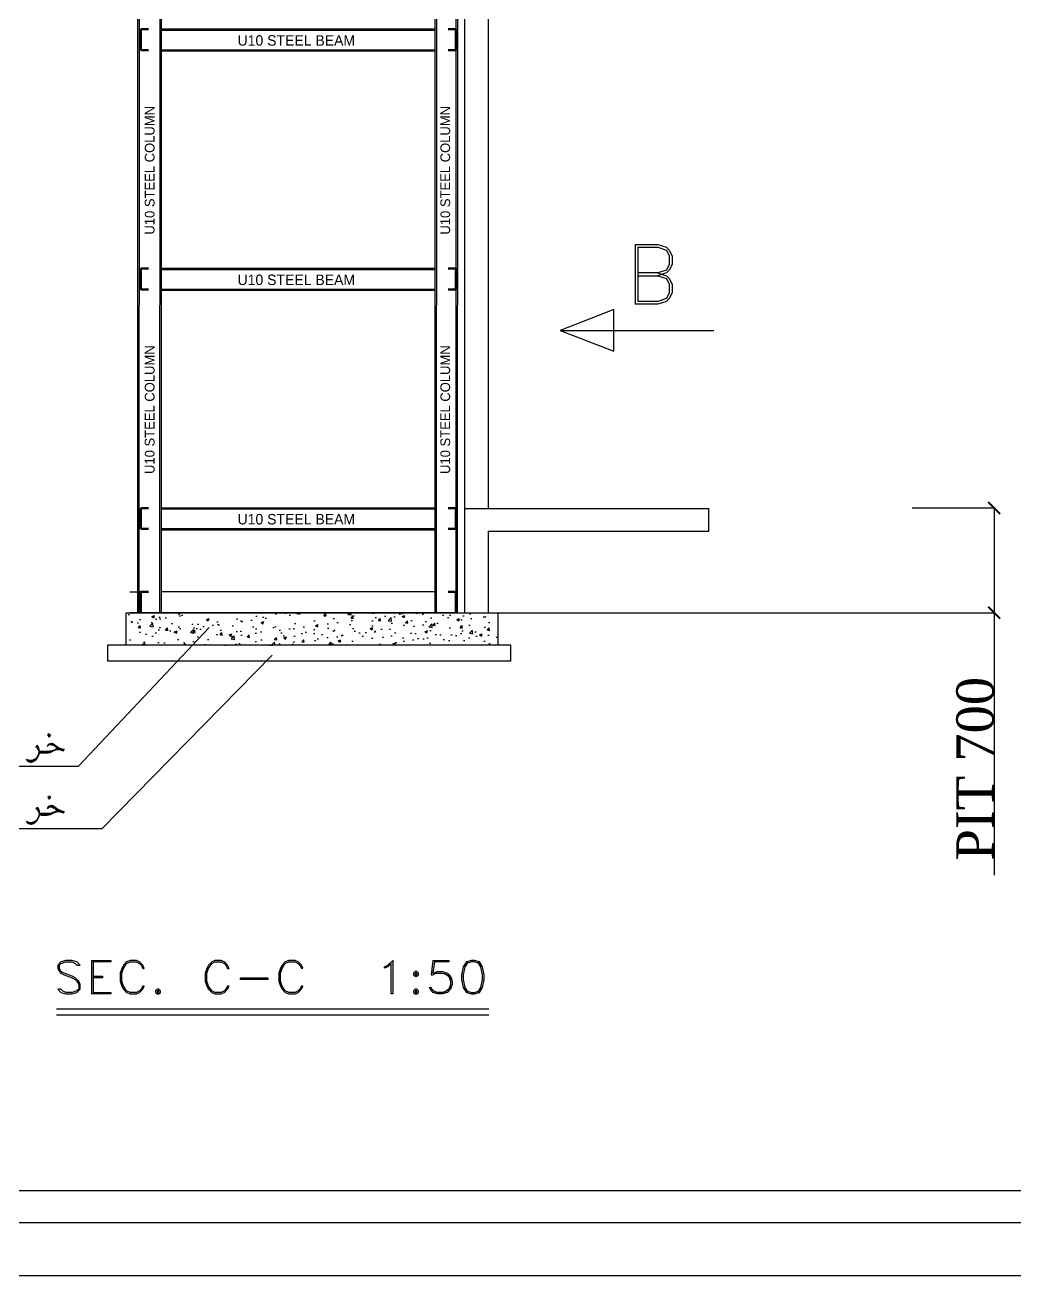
# Model space of a CAD drawing. Header units: millimetres. Extents: x -23396 to 106750, y 116 to 66281.
# Drawn here: x 6692 to 15996, y 116 to 11874 of the extents above; entities that cross this region are included whole.
import ezdxf

# ---------------------------------------------------------------- set-up
doc = ezdxf.new("R2010")
doc.units = ezdxf.units.MM
doc.layers.add('Wall', color=1, linetype='Continuous', lineweight=50)
doc.styles.add('Century Gothic$001H0', font='cent.shx')
doc.dimstyles.new('Copy of ISO-25', dxfattribs={"dimtxt": 250, "dimasz": 80, "dimexe": 1.25, "dimexo": 0.625, "dimtad": 1, "dimtxsty": 'Century Gothic$001H0', "dimblk": 'ARCHTICK', "dimcen": 2.5, "dimadec": 0, "dimazin": 0, "dimtfac": 1, "dimtmove": 0, "dimatfit": 3, "dimfxl": 1, "dimarcsym": 0})

# ---------------------------------------------------------------- blocks, each defined once
blk = doc.blocks.new('_ArchTick')
at = {"color": 0, "linetype": 'ByBlock', "const_width": 0.15}
blk.add_lwpolyline([(-0.5, -0.5), (0.5, 0.5)], dxfattribs=at)
blk = doc.blocks.new('*D42')
at = {"color": 0, "linetype": 'Continuous', "lineweight": -2, "transparency": 16777216}
for p, q in [((5378.5, 970.1), (5926.6, 970.1)), ((5925.4, 970.1), (5925.4, 270.1)), ((1773.1, 270.1), (5926.6, 270.1)), ((5925.4, 270.1), (5925.4, -1483.4))]:
    blk.add_line(p, q, dxfattribs=at)
at = {"layer": 'Defpoints', "color": 0, "linetype": 'Continuous', "transparency": 16777216}
for p in [(5377.9, 970.1), (1772.5, 270.1), (5925.4, 270.1)]:
    blk.add_point(p, dxfattribs=at)
at = {"color": 0, "linetype": 'Continuous', "lineweight": -2, "transparency": 16777216, "xscale": 80, "yscale": 80, "zscale": 80}
for p, rotation in [((5925.4, 970.1), 90), ((5925.4, 270.1), 270)]:
    blk.add_blockref('_ArchTick', p, dxfattribs=dict(at, rotation=rotation))
at = {"color": 0, "linetype": 'Continuous', "transparency": 16777216, "insert": (5799.8, -772.8), "char_height": 250, "attachment_point": 5, "rotation": 90, "style": 'Century Gothic$001H0'}
blk.add_mtext('PIT 700', dxfattribs=at)
blk = doc.blocks.new('*U28')
at = {"linetype": 'Continuous', "insert": (-4375.9, 35), "char_height": 70, "attachment_point": 1}
blk.add_mtext_dynamic_manual_height_columns('U10 STEEL BEAM', width=8751.771, gutter_width=2683.3, heights=[0], dxfattribs=at)
blk = doc.blocks.new('*U29')
at = {"color": 0, "linetype": 'ByBlock', "lineweight": -2, "transparency": 16777216}
for p in [(0, 3200), (0, 1600), (0, 0)]:
    blk.add_blockref('*U28', p, dxfattribs=at)
blk = doc.blocks.new('*U30')
at = {"linetype": 'Continuous', "char_height": 65, "attachment_point": 1, "rotation": 90}
for insert in [(-1020.4, -4375.9), (955.4, -4375.9)]:
    blk.add_mtext_dynamic_manual_height_columns('U10 STEEL COLUMN', width=8751.771, gutter_width=2683.3, heights=[0], dxfattribs=dict(at, insert=insert))
blk = doc.blocks.new('*U31')
at = {"color": 0, "linetype": 'ByBlock', "lineweight": -2, "transparency": 16777216}
for p in [(0, 1600), (0, 0)]:
    blk.add_blockref('*U30', p, dxfattribs=at)
blk = doc.blocks.new('U10U10 SEC')
h = blk.add_hatch()
h.set_pattern_fill('AR-CONC', color=4)
h.set_pattern_definition([(50, (41004.97, 230826.1), (182.18467, -15.93909), [19.05, -209.55]), (355, (41004.97, 230826.1), (-35.24342, 191.05685), [15.24, -167.64058]), (100.451445, (41020.15, 230824.77), (146.94125, 175.11775), [16.19001, -178.09024]), (46.1842, (41004.97, 230876.9), (271.07904, -42.04233), [28.575, -314.325]), (96.63556, (41027.56, 230873.4), (237.40413, 247.42612), [24.28502, -267.1356]), (351.18415, (41004.97, 230876.9), (237.40413, 247.42612), [22.85997, -251.45973]), (21, (41030.37, 230864.2), (151.61439, -102.2652), [19.05, -209.55]), (326, (41030.37, 230864.2), (61.80203, 184.18797), [15.24, -167.64]), (71.451445, (41043, 230855.67), (213.41642, 81.92277), [16.19001, -178.08994]), (37.5, (41004.965, 230826.095), (3.088603, 84.555039), [0, -165.608, 0, -170.18, 0, -168.275]), (7.5, (41004.965, 230826.095), (66.819663, 100.180575), [0, -97.028, 0, -161.798, 0, -64.135]), (327.5, (40948.32, 230826.095), (135.590595, -5.728744), [0, -63.5, 0, -198.12, 0, -262.89]), (317.5, (40922.92, 230826.1), (148.12918, 25.42649), [0, -82.55, 0, -131.572, 0, -186.69])])
h.paths.add_polyline_path([(2607.85, 269.955), (125.05, 269.955), (125.05, 51.885), (2607.85, 51.885)])
at = {"color": 0}
for p, q in [((201.25, 269.905), (206.25, 16352.205)), ((211.25, 269.905), (216.25, 16352.205)), ((352.9, 16352.205), (347.9, 269.905)), ((362.9, 16352.205), (357.9, 269.905)), ((2188.6, 269.905), (2193.6, 16352.305)), ((2198.6, 269.905), (2203.6, 16352.305)), ((2329.05, 269.905), (2334.05, 16352.305)), ((2339.05, 269.905), (2344.05, 16352.305)), ((2389.5, 11722.105), (2384.5, 269.955)), ((2543.25, 4565.805), (2543.25, 966.105)), ((2188.45, 4169.605), (359.85, 4169.605)), ((2188.45, 4162.105), (359.85, 4162.105)), ((2188.45, 4029.905), (359.85, 4029.905)), ((2188.45, 4022.405), (359.85, 4022.405)), ((3525.4, 2731.405), (3525.4, 2331.355)), ((3525.4, 2731.405), (3677.8, 2731.405)), ((3544.45, 2712.355), (3544.45, 2350.405)), ((3544.45, 2712.355), (3677.8, 2712.355)), ((3677.8, 2731.405), (3734.95, 2712.355)), ((3677.8, 2712.355), (3734.95, 2693.255)), ((3734.95, 2712.355), (3754, 2693.255)), ((3734.95, 2693.255), (3754, 2655.155)), ((3754, 2693.255), (3773.05, 2655.155)), ((3754, 2598.055), (3734.95, 2559.955)), ((3754, 2655.155), (3754, 2598.055)), ((3773.05, 2598.055), (3754, 2559.955)), ((3773.05, 2655.155), (3773.05, 2598.055)), ((2188.45, 2569.605), (359.85, 2569.605)), ((2188.45, 2562.105), (359.85, 2562.105)), ((3677.8, 2540.855), (3544.45, 2540.855)), ((3544.45, 2521.855), (3677.8, 2521.855)), ((3734.95, 2559.955), (3677.8, 2540.855)), ((3734.95, 2540.855), (3677.8, 2521.855)), ((3677.8, 2540.855), (3734.95, 2521.855)), ((3677.8, 2521.855), (3734.95, 2502.755)), ((3754, 2559.955), (3734.95, 2540.855)), ((3734.95, 2521.855), (3754, 2502.755)), ((2188.45, 2429.905), (359.85, 2429.905)), ((3734.95, 2502.755), (3754, 2464.655)), ((3754, 2502.755), (3773.05, 2464.655)), ((3754, 2464.655), (3754, 2407.555)), ((3773.05, 2464.655), (3773.05, 2407.555)), ((2188.45, 2422.405), (359.85, 2422.405)), ((3677.8, 2350.405), (3544.45, 2350.405)), ((3734.95, 2369.455), (3677.8, 2350.405)), ((3734.95, 2350.405), (3677.8, 2331.355)), ((3754, 2407.555), (3734.95, 2369.455)), ((3754, 2369.455), (3734.95, 2350.405)), ((3773.05, 2407.555), (3754, 2369.455)), ((3383.6, 2295.355), (3025.85, 2155.655)), ((3383.6, 2018.055), (3383.6, 2295.355)), ((3677.8, 2331.355), (3525.4, 2331.355)), ((3025.85, 2155.655), (4052.45, 2155.655)), ((3025.85, 2155.655), (3383.6, 2018.055)), ((357.9, 1045.405), (357.9, 269.905)), ((2188.45, 969.605), (359.85, 969.605)), ((2188.45, 962.105), (359.85, 962.105)), ((2384.982, 966.791), (4018.6, 966.105)), ((201.25, 775.805), (201.25, 269.905)), ((2188.45, 829.905), (359.85, 829.905)), ((2188.45, 822.405), (359.85, 822.405)), ((2543.25, 815.855), (2543.25, 269.955)), ((2543.25, 815.855), (4018.6, 815.855)), ((2384.5, 476.105), (2384.5, 269.955)), ((148.35, 409.605), (199.15, 409.605)), ((211.85, 269.905), (211.85, 409.605)), ((211.85, 409.605), (262.65, 409.605)), ((262.65, 409.605), (211.85, 409.605)), ((211.85, 409.605), (211.85, 269.905)), ((262.65, 409.605), (211.85, 409.605)), ((211.85, 409.605), (211.85, 269.905)), ((2188.6, 409.605), (357.9, 409.605)), ((125.05, 269.955), (2607.85, 269.955)), ((125.05, 51.885), (125.05, 269.955)), ((199.15, 269.905), (148.35, 269.905)), ((2339.05, 269.905), (199.15, 269.905)), ((357.7, 269.905), (2389.5, 269.905)), ((2607.85, 269.955), (2607.85, 51.885)), ((-194.7, -756.685), (679.5, 170.455)), ((2694.3, 51.885), (0, 51.885)), ((0, 51.885), (0, -51.885)), ((2694.3, -51.885), (2694.3, 51.885)), ((-38.2, -1175.75), (1100.7, -13.715)), ((0, -51.885), (2694.3, -51.885)), ((-393.8, -540.82), (-402.3, -549.215)), ((-402.3, -549.215), (-389.6, -561.97)), ((-385.35, -555.62), (-398.05, -545.015)), ((-381.1, -551.35), (-393.8, -540.82)), ((-389.6, -561.97), (-381.1, -551.35)), ((-472.15, -617.02), (-480.6, -627.565)), ((-404.4, -657.185), (-457.3, -657.185)), ((-393.8, -661.45), (-450.95, -661.45)), ((-444.6, -667.8), (-406.5, -667.8)), ((-328.2, -640.23), (-393.8, -661.45)), ((-296.45, -648.715), (-321.85, -642.365)), ((-298.55, -655.05), (-290.1, -644.5)), ((-1780.25, -756.685), (-194.7, -756.685)), ((-391.7, -955.67), (-400.15, -964.155)), ((-400.15, -964.155), (-389.6, -976.815)), ((-383.25, -972.55), (-395.95, -959.865)), ((-379, -966.215), (-391.7, -955.67)), ((-389.6, -976.815), (-379, -966.215)), ((-472.15, -1031.87), (-478.5, -1042.415)), ((-402.3, -1072.05), (-455.2, -1072.05)), ((-391.7, -1076.32), (-450.95, -1076.32)), ((-444.6, -1082.65), (-404.4, -1082.65)), ((-328.2, -1055.17), (-391.7, -1076.32)), ((-294.35, -1063.565), (-319.75, -1057.235)), ((-296.45, -1069.985), (-290.1, -1059.365)), ((-38.2, -1175.82), (-1795.05, -1175.82)), ((-311.338, -2064.785), (-332.488, -2085.935)), ((-332.488, -2085.935), (-332.488, -2107.15)), ((-321.888, -2085.935), (-311.338, -2075.405)), ((-321.888, -2107.15), (-321.888, -2085.935)), ((-279.738, -2054.165), (-311.338, -2064.785)), ((-311.338, -2075.405), (-279.738, -2064.785)), ((-237.238, -2054.165), (-279.738, -2054.165)), ((-279.738, -2064.785), (-237.238, -2064.785)), ((-205.688, -2064.785), (-237.238, -2054.165)), ((-237.238, -2064.785), (-216.088, -2075.405)), ((-216.088, -2075.405), (-205.688, -2085.935)), ((-182.188, -2085.935), (-205.688, -2064.785)), ((-205.688, -2085.935), (-182.188, -2085.935)), ((-108.138, -2054.165), (21.012, -2054.165)), ((-108.138, -2054.235), (-108.138, -2278.585)), ((21.012, -2064.785), (-97.538, -2064.785)), ((-97.388, -2064.785), (-97.388, -2267.985)), ((21.012, -2054.165), (21.012, -2064.785)), ((105.462, -2085.935), (95.062, -2107.15)), ((126.662, -2064.785), (105.462, -2085.935)), ((105.462, -2107.15), (126.662, -2075.405)), ((149.912, -2054.165), (126.662, -2064.785)), ((126.662, -2075.405), (149.912, -2064.785)), ((192.262, -2054.165), (149.912, -2054.165)), ((149.912, -2064.785), (192.262, -2064.785)), ((213.412, -2064.785), (192.262, -2054.165)), ((192.262, -2064.785), (213.412, -2075.405)), ((234.762, -2085.935), (213.412, -2064.785)), ((213.412, -2075.405), (224.212, -2085.935)), ((224.212, -2085.935), (234.762, -2107.15)), ((245.362, -2107.15), (234.762, -2085.935)), ((675.062, -2085.935), (662.362, -2107.15)), ((696.012, -2064.785), (675.062, -2085.935)), ((675.062, -2107.15), (696.012, -2075.405)), ((717.362, -2054.165), (696.012, -2064.785)), ((696.012, -2075.405), (717.362, -2064.785)), ((759.712, -2054.165), (717.362, -2054.165)), ((717.362, -2064.785), (759.712, -2064.785)), ((780.712, -2064.785), (759.712, -2054.165)), ((759.712, -2064.785), (780.712, -2075.405)), ((802.062, -2085.935), (780.712, -2064.785)), ((780.712, -2075.405), (791.262, -2085.935)), ((791.262, -2085.935), (802.062, -2107.15)), ((812.612, -2107.15), (802.062, -2085.935)), ((1166.112, -2085.935), (1155.712, -2107.08)), ((1187.262, -2064.785), (1166.112, -2085.935)), ((1166.112, -2107.08), (1187.262, -2075.33)), ((1210.712, -2054.165), (1187.262, -2064.785)), ((1187.262, -2075.33), (1210.712, -2064.785)), ((1253.062, -2054.165), (1210.712, -2054.165)), ((1210.712, -2064.785), (1253.062, -2064.785)), ((1274.212, -2064.785), (1253.062, -2054.165)), ((1253.062, -2064.785), (1274.212, -2075.33)), ((1295.412, -2085.935), (1274.212, -2064.785)), ((1274.212, -2075.33), (1284.812, -2085.935)), ((1284.812, -2085.935), (1295.412, -2107.08)), ((1305.812, -2107.08), (1295.412, -2085.935)), ((1851.712, -2096.55), (1872.912, -2085.935)), ((1872.912, -2085.935), (1906.762, -2054.235)), ((1896.162, -2075.405), (1872.912, -2096.55)), ((1896.162, -2278.585), (1896.162, -2075.405)), ((1906.762, -2054.235), (1906.762, -2278.585)), ((2173.662, -2054.165), (2163.062, -2149.47)), ((2173.662, -2054.165), (2281.612, -2054.165)), ((2184.212, -2064.785), (2173.662, -2138.85)), ((2281.612, -2064.785), (2184.212, -2064.785)), ((2281.612, -2054.165), (2281.612, -2064.785)), ((2398.012, -2064.785), (2376.862, -2096.55)), ((2410.712, -2064.785), (2387.412, -2096.55)), ((2431.712, -2064.785), (2397.812, -2075.405)), ((2431.862, -2054.165), (2398.012, -2064.785)), ((2453.062, -2064.785), (2431.712, -2064.785)), ((2453.212, -2054.165), (2431.862, -2054.165)), ((2484.812, -2075.405), (2453.062, -2064.785)), ((2484.812, -2064.785), (2453.212, -2054.165)), ((2495.362, -2096.55), (2474.212, -2064.785)), ((2505.962, -2096.55), (2484.812, -2064.785)), ((-332.488, -2107.15), (-321.888, -2128.32)), ((-311.338, -2128.32), (-321.888, -2107.15)), ((-321.888, -2128.32), (-311.338, -2138.85)), ((-290.338, -2138.85), (-311.338, -2128.32)), ((-311.338, -2138.85), (-290.338, -2149.47)), ((-237.238, -2160), (-290.338, -2138.85)), ((-290.338, -2149.47), (-237.238, -2170.615)), ((-216.088, -2170.615), (-237.238, -2160)), ((-237.238, -2170.615), (-216.088, -2181.235)), ((-192.788, -2193.9), (-216.088, -2170.615)), ((-97.388, -2160), (-33.888, -2160)), ((-33.888, -2170.615), (-97.388, -2170.615)), ((-33.888, -2160), (-33.888, -2170.615)), ((95.062, -2107.15), (84.512, -2138.85)), ((84.512, -2138.85), (84.512, -2193.9)), ((95.062, -2138.85), (105.462, -2107.15)), ((95.062, -2193.9), (95.062, -2138.85)), ((234.762, -2107.15), (245.362, -2107.15)), ((662.362, -2107.15), (651.762, -2138.85)), ((651.762, -2138.85), (651.762, -2193.9)), ((662.362, -2138.85), (675.062, -2107.15)), ((662.362, -2193.9), (662.362, -2138.85)), ((802.062, -2107.15), (812.612, -2107.15)), ((889.012, -2181.165), (889.012, -2170.615)), ((889.012, -2170.615), (1071.012, -2170.615)), ((1071.012, -2170.615), (1071.012, -2181.165)), ((1155.712, -2107.08), (1144.962, -2138.85)), ((1144.962, -2138.85), (1144.962, -2193.9)), ((1155.712, -2138.85), (1166.112, -2107.08)), ((1155.712, -2193.9), (1155.712, -2138.85)), ((1295.412, -2107.08), (1305.812, -2107.08)), ((1872.912, -2096.55), (1851.712, -2107.08)), ((1851.712, -2107.08), (1851.712, -2096.55)), ((2055.112, -2128.32), (2044.512, -2138.85)), ((2044.512, -2138.85), (2044.512, -2149.47)), ((2044.512, -2149.47), (2055.112, -2160)), ((2067.962, -2128.32), (2055.112, -2128.32)), ((2055.112, -2138.85), (2055.112, -2149.47)), ((2067.812, -2138.85), (2055.112, -2138.85)), ((2055.112, -2149.47), (2067.812, -2149.47)), ((2055.112, -2160), (2067.962, -2160)), ((2067.812, -2149.47), (2067.812, -2138.85)), ((2078.562, -2138.85), (2067.962, -2128.32)), ((2067.962, -2160), (2078.562, -2149.47)), ((2078.562, -2149.47), (2078.562, -2138.85)), ((2163.062, -2149.47), (2173.662, -2149.47)), ((2173.662, -2138.85), (2205.412, -2128.32)), ((2173.662, -2149.47), (2194.612, -2138.85)), ((2194.612, -2138.85), (2239.062, -2138.85)), ((2205.412, -2128.32), (2239.262, -2128.32)), ((2239.062, -2138.85), (2271.012, -2149.47)), ((2239.262, -2128.32), (2271.012, -2138.85)), ((2249.862, -2138.85), (2281.412, -2160.07)), ((2271.012, -2138.85), (2292.162, -2160.07)), ((2271.012, -2149.47), (2292.012, -2181.235)), ((2281.412, -2160.07), (2292.012, -2193.9)), ((2292.162, -2160.07), (2302.762, -2193.9)), ((2376.862, -2096.55), (2366.262, -2149.47)), ((2366.262, -2149.47), (2366.262, -2181.165)), ((2387.412, -2096.55), (2376.862, -2149.47)), ((2376.862, -2149.47), (2376.862, -2181.165)), ((2505.962, -2149.47), (2495.362, -2096.55)), ((2516.562, -2149.47), (2505.962, -2096.55)), ((2505.962, -2181.165), (2505.962, -2149.47)), ((2516.562, -2181.165), (2516.562, -2149.47)), ((-332.488, -2246.815), (-311.338, -2267.985)), ((-311.338, -2246.815), (-332.488, -2246.815)), ((-300.938, -2257.365), (-311.338, -2246.815)), ((-279.738, -2267.985), (-300.938, -2257.365)), ((-205.688, -2257.365), (-237.238, -2267.985)), ((-216.088, -2181.235), (-205.688, -2193.9)), ((-205.688, -2193.9), (-192.788, -2215.065)), ((-205.688, -2267.985), (-182.188, -2246.815)), ((-192.788, -2246.815), (-205.688, -2257.365)), ((-182.188, -2215.065), (-192.788, -2193.9)), ((-192.788, -2215.065), (-192.788, -2246.815)), ((-182.188, -2246.815), (-182.188, -2215.065)), ((84.512, -2193.9), (95.062, -2225.67)), ((105.462, -2225.67), (95.062, -2193.9)), ((95.062, -2225.67), (105.462, -2246.815)), ((126.662, -2257.435), (105.462, -2225.67)), ((105.462, -2246.815), (126.662, -2267.985)), ((149.912, -2267.985), (126.662, -2257.435)), ((213.412, -2257.435), (192.262, -2267.985)), ((224.212, -2246.815), (213.412, -2257.435)), ((213.412, -2267.985), (234.762, -2246.815)), ((234.762, -2225.67), (224.212, -2246.815)), ((245.362, -2225.67), (234.762, -2225.67)), ((234.762, -2246.815), (245.362, -2225.67)), ((332.312, -2246.815), (319.462, -2257.365)), ((319.462, -2257.365), (319.462, -2267.985)), ((332.162, -2257.435), (332.162, -2267.985)), ((342.712, -2257.435), (332.162, -2257.435)), ((342.712, -2246.815), (332.312, -2246.815)), ((353.312, -2257.365), (342.712, -2246.815)), ((342.712, -2267.985), (342.712, -2257.435)), ((353.312, -2267.985), (353.312, -2257.365)), ((651.762, -2193.9), (662.362, -2225.67)), ((675.062, -2225.67), (662.362, -2193.9)), ((662.362, -2225.67), (675.062, -2246.815)), ((696.012, -2257.435), (675.062, -2225.67)), ((675.062, -2246.815), (696.012, -2267.985)), ((717.362, -2267.985), (696.012, -2257.435)), ((780.712, -2257.435), (759.712, -2267.985)), ((791.262, -2246.815), (780.712, -2257.435)), ((780.712, -2267.985), (802.062, -2246.815)), ((802.062, -2225.67), (791.262, -2246.815)), ((812.612, -2225.67), (802.062, -2225.67)), ((802.062, -2246.815), (812.612, -2225.67)), ((1071.012, -2181.165), (889.012, -2181.165)), ((1144.962, -2193.9), (1155.712, -2225.67)), ((1166.112, -2225.67), (1155.712, -2193.9)), ((1155.712, -2225.67), (1166.112, -2246.815)), ((1187.262, -2257.365), (1166.112, -2225.67)), ((1166.112, -2246.815), (1187.262, -2267.985)), ((1210.712, -2267.985), (1187.262, -2257.365)), ((1274.212, -2257.365), (1253.062, -2267.985)), ((1284.812, -2246.815), (1274.212, -2257.365)), ((1274.212, -2267.985), (1295.412, -2246.815)), ((1295.412, -2225.67), (1284.812, -2246.815)), ((1305.812, -2225.67), (1295.412, -2225.67)), ((1295.412, -2246.815), (1305.812, -2225.67)), ((2055.112, -2246.815), (2044.512, -2257.365)), ((2044.512, -2257.365), (2044.512, -2267.985)), ((2067.962, -2246.815), (2055.112, -2246.815)), ((2055.112, -2257.365), (2055.112, -2267.985)), ((2067.812, -2257.365), (2055.112, -2257.365)), ((2067.812, -2267.985), (2067.812, -2257.365)), ((2078.562, -2257.365), (2067.962, -2246.815)), ((2078.562, -2267.985), (2078.562, -2257.365)), ((2163.062, -2257.435), (2152.462, -2236.215)), ((2152.462, -2236.215), (2163.062, -2236.215)), ((2173.662, -2257.435), (2163.062, -2236.215)), ((2173.662, -2267.985), (2163.062, -2257.435)), ((2194.812, -2267.985), (2163.212, -2246.815)), ((2205.412, -2267.985), (2173.662, -2257.435)), ((2271.012, -2257.435), (2239.062, -2267.985)), ((2281.412, -2246.815), (2249.862, -2267.985)), ((2292.012, -2225.67), (2271.012, -2257.435)), ((2292.162, -2246.815), (2271.012, -2267.985)), ((2292.012, -2215.065), (2281.412, -2246.815)), ((2292.012, -2193.9), (2292.012, -2215.065)), ((2302.762, -2215.065), (2292.162, -2246.815)), ((2302.762, -2193.9), (2302.762, -2215.065)), ((2366.262, -2181.165), (2376.862, -2236.215)), ((2376.862, -2181.165), (2387.412, -2236.215)), ((2376.862, -2236.215), (2398.012, -2267.985)), ((2387.412, -2236.215), (2410.712, -2267.985)), ((2397.812, -2257.435), (2431.712, -2267.985)), ((2453.062, -2267.985), (2484.812, -2257.435)), ((2474.212, -2267.985), (2495.362, -2236.215)), ((2484.812, -2267.985), (2505.962, -2236.215)), ((2495.362, -2236.215), (2505.962, -2181.165)), ((2505.962, -2236.215), (2516.562, -2181.165)), ((-311.338, -2267.985), (-279.738, -2278.585)), ((-237.238, -2267.985), (-279.738, -2267.985)), ((-279.738, -2278.585), (-237.238, -2278.585)), ((-237.238, -2278.585), (-205.688, -2267.985)), ((21.012, -2278.585), (-108.138, -2278.585)), ((-97.538, -2267.985), (21.012, -2267.985)), ((21.012, -2267.985), (21.012, -2278.585)), ((126.662, -2267.985), (149.912, -2278.585)), ((192.262, -2267.985), (149.912, -2267.985)), ((149.912, -2278.585), (192.262, -2278.585)), ((192.262, -2278.585), (213.412, -2267.985)), ((319.462, -2267.985), (332.312, -2278.585)), ((332.162, -2267.985), (342.712, -2267.985)), ((332.312, -2278.585), (342.712, -2278.585)), ((342.712, -2278.585), (353.312, -2267.985)), ((696.012, -2267.985), (717.362, -2278.585)), ((759.712, -2267.985), (717.362, -2267.985)), ((717.362, -2278.585), (759.712, -2278.585)), ((759.712, -2278.585), (780.712, -2267.985)), ((1187.262, -2267.985), (1210.712, -2278.585)), ((1253.062, -2267.985), (1210.712, -2267.985)), ((1210.712, -2278.585), (1253.062, -2278.585)), ((1253.062, -2278.585), (1274.212, -2267.985)), ((1906.762, -2278.585), (1896.162, -2278.585)), ((2044.512, -2267.985), (2055.112, -2278.585)), ((2055.112, -2267.985), (2067.812, -2267.985)), ((2055.112, -2278.585), (2067.962, -2278.585)), ((2067.962, -2278.585), (2078.562, -2267.985)), ((2205.412, -2278.585), (2173.662, -2267.985)), ((2239.062, -2267.985), (2205.412, -2267.985)), ((2239.262, -2278.585), (2205.412, -2278.585)), ((2271.012, -2267.985), (2239.262, -2278.585)), ((2398.012, -2267.985), (2431.862, -2278.585)), ((2431.712, -2267.985), (2453.062, -2267.985)), ((2431.862, -2278.585), (2453.212, -2278.585)), ((2453.212, -2278.585), (2484.812, -2267.985)), ((-341.138, -2378.085), (2548.312, -2378.085)), ((-341.138, -2418.25), (2548.312, -2418.25))]:
    blk.add_line(p, q, dxfattribs=at)
at = {"linetype": 'Continuous'}
blk.add_line((4018.6, 815.855), (4018.6, 966.105), dxfattribs=at)
at = {"color": 0}
for points in [[(-494.35, -723.4), (-470.35, -709.765), (-455.4, -684.4), (-455.2, -656.85)], [(-458.4, -672), (-454.15, -653.885), (-462.6, -635.065), (-478.85, -626.175)], [(-458.2, -649.74), (-460.15, -638.925), (-466.15, -629.28), (-474.8, -622.45)], [(-455.2, -656.92), (-455.05, -641.535), (-461.05, -626.86), (-471.95, -616.12)], [(-455.2, -656.09), (-455.2, -659.175), (-453.95, -662.14), (-451.85, -664.345)], [(-451.85, -664.345), (-449.55, -666.55), (-446.55, -667.8), (-443.55, -667.8)], [(-405.3, -667.73), (-391.2, -667.38), (-377.4, -663.18), (-365.4, -655.665)], [(-358.35, -621.005), (-371.6, -609.17), (-392.05, -610.195), (-404.25, -623.35)], [(-403, -654.98), (-379.2, -655.805), (-355.7, -649.12), (-335.95, -635.895)], [(-375.3, -604.265), (-387.65, -604.055), (-398.75, -611.78), (-402.8, -623.35)], [(-358.7, -614.815), (-367, -608.745), (-377.75, -606.965), (-387.65, -609.98)], [(-353.95, -612.61), (-359.95, -607.37), (-367.55, -604.405), (-375.5, -604.265)], [(-342.5, -647.27), (-350.6, -648.505), (-358.35, -651.395), (-365.4, -655.735)], [(-356.6, -613.985), (-344.95, -623.28), (-332.6, -631.695), (-319.55, -639.07)], [(-355.7, -620.245), (-349.35, -625.77), (-342.65, -630.585), (-335.25, -634.66)], [(-353.25, -613.44), (-335.25, -629.63), (-312.7, -640.09), (-288.7, -643.335)], [(-297.35, -654.715), (-311.45, -647.605), (-327.5, -645.065), (-343, -647.535)], [(-543.6, -709.2), (-527.7, -718.02), (-508.65, -718.85), (-491.9, -711.475)], [(-543.05, -708.655), (-539, -717.615), (-531.4, -724.44), (-522.05, -727.475)], [(-530.35, -717.895), (-520.3, -723.47), (-508.3, -724.37), (-497.55, -720.295)], [(-522.05, -727.475), (-512.7, -730.49), (-502.65, -729.465), (-494, -724.635)], [(-499.3, -719.82), (-491.55, -716.715), (-484.3, -712.305), (-477.95, -706.73)], [(-491.9, -711.475), (-475.3, -704.1), (-463.15, -689.355), (-458.9, -671.665)], [(-494.35, -1138.265), (-470.35, -1124.615), (-455.4, -1099.335), (-455.2, -1071.695)], [(-489.8, -1126.34), (-473.2, -1118.97), (-461.05, -1104.295), (-456.8, -1086.515)], [(-456.25, -1086.865), (-452.05, -1068.735), (-460.5, -1050), (-476.7, -1041.11)], [(-456.1, -1064.605), (-458.05, -1053.795), (-464.05, -1044.145), (-472.65, -1037.32)], [(-453.1, -1071.765), (-452.9, -1056.475), (-458.9, -1041.73), (-469.85, -1030.985)], [(-455.2, -1070.94), (-455.2, -1074.045), (-453.95, -1077.075), (-451.85, -1079.28)], [(-451.85, -1079.28), (-449.55, -1081.415), (-446.55, -1082.65), (-443.55, -1082.65)], [(-403.15, -1082.58), (-389.05, -1082.245), (-375.3, -1078.045), (-363.3, -1070.535)], [(-403, -1069.915), (-379.2, -1070.675), (-355.7, -1063.99), (-335.95, -1050.76)], [(-375.3, -1019.135), (-387.65, -1018.99), (-398.75, -1026.645), (-402.8, -1038.22)], [(-356.1, -1038.005), (-369.5, -1026.085), (-389.95, -1027.195), (-402.1, -1040.35)], [(-356.6, -1029.665), (-364.9, -1023.615), (-375.65, -1021.815), (-385.55, -1024.85)], [(-353.95, -1027.46), (-359.95, -1022.235), (-367.55, -1019.275), (-375.5, -1019.135)], [(-340.4, -1062.12), (-348.5, -1063.37), (-356.25, -1066.265), (-363.3, -1070.605)], [(-356.6, -1028.85), (-344.95, -1038.22), (-332.6, -1046.545), (-319.55, -1053.915)], [(-355.7, -1037.25), (-349.35, -1042.77), (-342.65, -1047.585), (-335.25, -1051.59)], [(-353.25, -1028.29), (-335.25, -1044.48), (-312.7, -1054.885), (-288.7, -1058.255)], [(-295.2, -1069.565), (-309.35, -1062.47), (-325.4, -1059.915), (-340.9, -1062.4)], [(-543.05, -1123.52), (-539, -1132.48), (-531.4, -1139.29), (-522.05, -1142.325)], [(-541.45, -1124.135), (-525.6, -1132.885), (-506.55, -1133.715), (-489.8, -1126.34)], [(-530.35, -1132.745), (-520.3, -1138.335), (-508.3, -1139.22), (-497.55, -1135.16)], [(-522.05, -1142.325), (-512.7, -1145.355), (-502.65, -1144.315), (-494, -1139.5)], [(-497.2, -1134.685), (-489.4, -1131.65), (-482, -1127.17), (-475.85, -1121.58)]]:
    blk.add_open_spline(points, degree=3, dxfattribs=at)
at = {"layer": 'Wall'}
for p, q in [((221.65, 4029.905), (221.65, 4169.605)), ((221.65, 4169.605), (272.45, 4169.605)), ((272.45, 4169.605), (221.65, 4169.605)), ((221.65, 4169.605), (221.65, 4029.905)), ((272.45, 4169.605), (221.65, 4169.605)), ((221.65, 4169.605), (221.65, 4029.905)), ((2326.65, 4169.605), (2275.85, 4169.605)), ((2275.85, 4169.605), (2326.65, 4169.605)), ((2275.85, 4169.605), (2326.65, 4169.605)), ((2326.65, 4029.905), (2326.65, 4169.605)), ((2326.65, 4169.605), (2326.65, 4029.905)), ((2326.65, 4169.605), (2326.65, 4029.905)), ((272.45, 4029.905), (221.65, 4029.905)), ((221.65, 4029.905), (272.45, 4029.905)), ((272.45, 4029.905), (221.65, 4029.905)), ((2275.85, 4029.905), (2326.65, 4029.905)), ((2326.65, 4029.905), (2275.85, 4029.905)), ((2275.85, 4029.905), (2326.65, 4029.905)), ((221.65, 2429.905), (221.65, 2569.605)), ((221.65, 2569.605), (272.45, 2569.605)), ((272.45, 2569.605), (221.65, 2569.605)), ((221.65, 2569.605), (221.65, 2429.905)), ((272.45, 2569.605), (221.65, 2569.605)), ((221.65, 2569.605), (221.65, 2429.905)), ((2326.65, 2569.605), (2275.85, 2569.605)), ((2275.85, 2569.605), (2326.65, 2569.605)), ((2275.85, 2569.605), (2326.65, 2569.605)), ((2326.65, 2429.905), (2326.65, 2569.605)), ((2326.65, 2569.605), (2326.65, 2429.905)), ((2326.65, 2569.605), (2326.65, 2429.905)), ((272.45, 2429.905), (221.65, 2429.905)), ((221.65, 2429.905), (272.45, 2429.905)), ((272.45, 2429.905), (221.65, 2429.905)), ((2275.85, 2429.905), (2326.65, 2429.905)), ((2326.65, 2429.905), (2275.85, 2429.905)), ((2275.85, 2429.905), (2326.65, 2429.905)), ((221.65, 829.905), (221.65, 969.605)), ((221.65, 969.605), (272.45, 969.605)), ((272.45, 969.605), (221.65, 969.605)), ((221.65, 969.605), (221.65, 829.905)), ((272.45, 969.605), (221.65, 969.605)), ((221.65, 969.605), (221.65, 829.905)), ((2326.65, 969.605), (2275.85, 969.605)), ((2275.85, 969.605), (2326.65, 969.605)), ((2275.85, 969.605), (2326.65, 969.605)), ((2326.65, 829.905), (2326.65, 969.605)), ((2326.65, 969.605), (2326.65, 829.905)), ((2326.65, 969.605), (2326.65, 829.905)), ((272.45, 829.905), (221.65, 829.905)), ((221.65, 829.905), (272.45, 829.905)), ((272.45, 829.905), (221.65, 829.905)), ((2275.85, 829.905), (2326.65, 829.905)), ((2326.65, 829.905), (2275.85, 829.905)), ((2275.85, 829.905), (2326.65, 829.905)), ((221.65, 269.905), (221.65, 409.605)), ((221.65, 409.605), (272.45, 409.605)), ((272.45, 409.605), (221.65, 409.605)), ((221.65, 409.605), (221.65, 269.905)), ((272.45, 409.605), (221.65, 409.605)), ((221.65, 409.605), (221.65, 269.905)), ((2326.65, 409.605), (2275.85, 409.605)), ((2275.85, 409.605), (2326.65, 409.605)), ((2275.85, 409.605), (2326.65, 409.605)), ((2326.65, 269.905), (2326.65, 409.605)), ((2326.65, 409.605), (2326.65, 269.905)), ((2326.65, 409.605), (2326.65, 269.905))]:
    blk.add_line(p, q, dxfattribs=at)
for name, p in [('*U29', (5244.717, 894.932)), ('*U31', (1269.192, 5573.017))]:
    blk.add_blockref(name, p)
at = {"linetype": 'Continuous'}
dim = blk.add_linear_dim(base=(5925.381, 270.105), p1=(5377.879, 970.105), p2=(1772.471, 270.105), angle=90, text='PIT <>', dimstyle='Copy of ISO-25', dxfattribs=at)
dim.commit()
dim.dimension.update_dxf_attribs({"geometry": '*D42', "text_midpoint": (5925.381, -772.779), "dimtype": 128})

msp = doc.modelspace()

# ---------------------------------------------------------------- linework, layer by layer
at = {"color": 0}
msp.add_line((44008.845, 915.539), (1011.055, 915.539), dxfattribs=at)
at = {"linetype": 'Continuous'}
for points in [[(211.055, 31714.889), (44808.845, 31714.889), (44808.845, 115.539), (211.055, 115.539)], [(711.055, 31214.889), (44308.845, 31214.889), (44308.845, 615.539), (711.055, 615.539)], [(1011.055, 30914.889), (44008.845, 30914.889), (44008.845, 915.539), (1011.055, 915.539)]]:
    msp.add_lwpolyline(points, close=True, dxfattribs=at)

# ---------------------------------------------------------------- block references
at = {"xscale": 1.40625, "yscale": 1.40625, "zscale": 1.40625}
msp.add_blockref('U10U10 SEC', (7467.517, 5970.32), dxfattribs=at)

doc.saveas('drawing.dxf')
